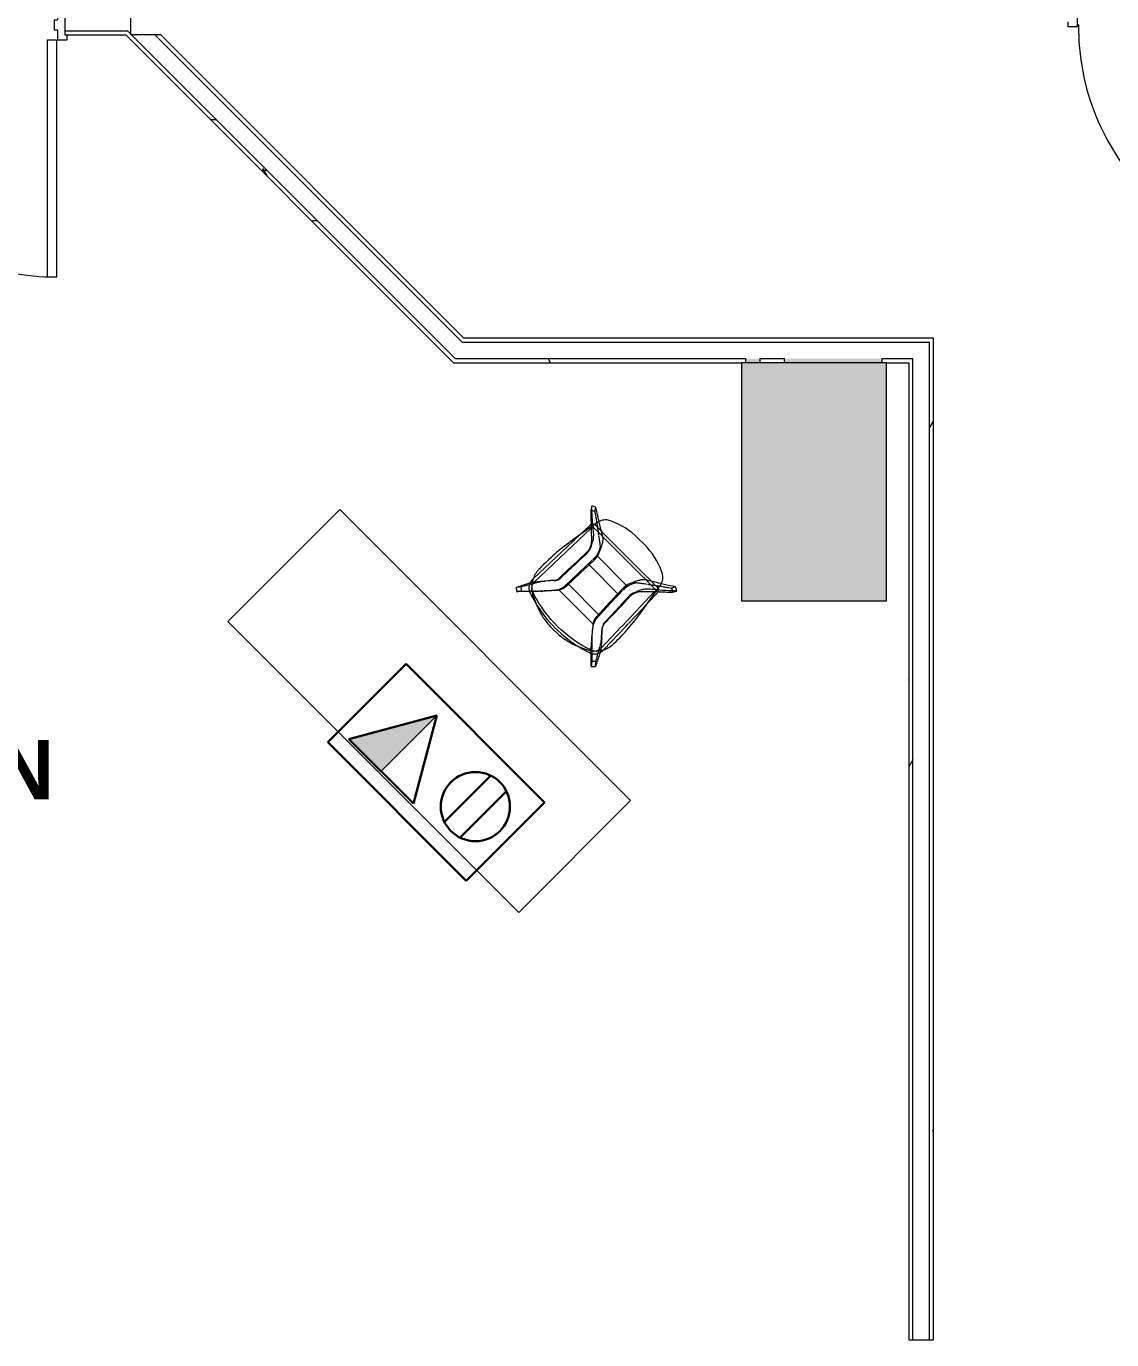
# Model space of a CAD drawing. Header units: inches. Extents: x 1076 to 2563, y 349 to 2134.
# Drawn here: x 1769.1 to 1933.8, y 1466 to 1665.4 of the extents above; entities that cross this region are included whole.
import ezdxf

# ---------------------------------------------------------------- set-up
doc = ezdxf.new("R2010")
doc.units = ezdxf.units.IN
doc.header["$MEASUREMENT"] = 0
for name, color, linetype, lineweight in [('A-ANNO-NOTE', 131, 'Continuous', 30), ('A-AREA-IDEN', 2, 'Continuous', 9), ('A-DETL-GENF', 92, 'Continuous', 9), ('A-DETL-THIN', 151, 'Continuous', 9), ('A-DOOR', 31, 'Continuous', 13), ('A-WALL', 113, 'Continuous', 13), ('A-WALL-PATT', 111, 'Continuous', 13), ('I-FURN', 30, 'Continuous', 9), ('I-WALL', 2, 'Continuous', 13), ('Q-CASE', 31, 'Continuous', 13)]:
    doc.layers.add(name, color=color, linetype=linetype, lineweight=lineweight)
doc.styles.add('Swis721 Lt BT_B', font='', dxfattribs={"height": 9})
doc.styles.get('Swis721 Lt BT_B').set_extended_font_data('Swis721 Lt BT', bold=True)
pattern_1 = [(0, (0, 0), (30.72, 7.68), [1.267, -21.773, 1.267, -21.773, -122.88]), (0, (0, 0), (30.72, 7.68), [-46.08, 1.267, -44.813, 1.267, -21.773, -53.76]), (0, (0, 0), (30.72, 7.68), [-115.2, 1.267, -14.093, 1.267, -37.133]), (120, (11.52, 3.84), (-22.011075, 22.7643), [1.267, -21.773, 1.267, -21.773, -122.88]), (120, (11.52, 3.84), (-22.011075, 22.7643), [-46.08, 1.267, -44.813, 1.267, -21.773, -53.76]), (120, (11.52, 3.84), (-22.011075, 22.7643), [-115.2, 1.267, -14.093, 1.267, -37.133]), (240, (15.36, 19.2), (-8.708925, -30.4443), [1.267, -21.773, 1.267, -21.773, -122.88]), (240, (15.36, 19.2), (-8.708925, -30.4443), [-46.08, 1.267, -44.813, 1.267, -21.773, -53.76]), (240, (15.36, 19.2), (-8.708925, -30.4443), [-115.2, 1.267, -14.093, 1.267, -37.133])]

# ---------------------------------------------------------------- blocks, each defined once
blk = doc.blocks.new('Door - Single - Solid Door-7669387-Level XX  POWER _ SIGNAL')
at = {"layer": 'A-DOOR'}
for p, q in [((-14.01, 38.71), (-12.63, 38.71)), ((-14.01, 2.71), (-14.01, 38.71)), ((-12.63, 38.71), (-12.63, 2.71)), ((-12.63, 2.71), (-14.01, 2.71))]:
    blk.add_line(p, q, dxfattribs=at)
at = {"layer": 'A-DOOR', "lineweight": 9}
for p, q in [((-15.63, 2.71), (-15.63, 1.96)), ((-14.13, 2.71), (-15.63, 2.71)), ((-14.13, 1.21), (-14.13, 2.71)), ((23.62, 2.71), (22.12, 2.71)), ((22.12, 2.71), (22.12, 1.21)), ((23.62, 1.96), (23.62, 2.71)), ((-13.63, 1.21), (-14.13, 1.21)), ((-13.63, -0.29), (-13.63, 1.21)), ((22.12, 1.21), (21.62, 1.21)), ((21.62, 1.21), (21.62, -0.29)), ((-15.63, -1.79), (-15.63, -2.54)), ((-14.13, -2.54), (-14.13, -0.29)), ((-14.13, -0.29), (-13.63, -0.29)), ((21.62, -0.29), (22.12, -0.29)), ((22.12, -0.29), (22.12, -2.54)), ((23.62, -2.54), (23.62, -1.79)), ((-15.63, -2.54), (-14.13, -2.54)), ((22.12, -2.54), (23.62, -2.54))]:
    blk.add_line(p, q, dxfattribs=at)
blk.add_arc((-14.01, 2.71), 36, 359.5, 90, dxfattribs=at)
blk = doc.blocks.new('C-Counter Top1 - ADJ HEIGHT 2-7446472-Level XX  POWER _ SIGNAL')
at = {"layer": 'Q-CASE', "lineweight": 9}
for p, q in [((15.18, 0), (-47.26, 0)), ((-47.26, 0), (-47.26, -24)), ((15.18, -24), (15.18, 0)), ((-47.26, -24), (15.18, -24))]:
    blk.add_line(p, q, dxfattribs=at)
blk = doc.blocks.new('HighTower_Nadia_Bob_BarStool - HighTower_Nadia_Bob_BarStool-7390095-Level XX  POWER _ SIGNAL')
at = {"layer": 'I-FURN'}
for p, q in [((-8.23, 7.44), (-8.55, 8.01)), ((-5.36, 8.17), (-5.61, 8.06)), ((0.72, 9.2), (-0.72, 9.2)), ((5.61, 8.06), (5.36, 8.17)), ((8.55, 8.01), (8.23, 7.44)), ((-9.12, 7.68), (-8.79, 7.12)), ((-6.73, 6.58), (-7.51, 2.03)), ((-6.09, 6.02), (-6.61, 6.02)), ((-5.47, 6.02), (-6.03, 6.02)), ((4.53, 6.02), (-5.34, 6.02)), ((5.34, 6.02), (4.56, 6.02)), ((6.61, 6.02), (5.47, 6.02)), ((7.51, 2.03), (6.73, 6.58)), ((6.84, 5.98), (6.82, 5.99)), ((8.79, 7.12), (9.12, 7.68)), ((-7.24, 5.42), (-7.3, 3.25)), ((-7.15, -6.58), (-6.8, 5.24)), ((-7.04, 5.85), (-7.06, 5.83)), ((-6.8, 5.27), (-6.8, 5.35)), ((-6.79, 5.45), (-6.79, 5.46)), ((-6.77, 5.49), (-6.77, 5.5)), ((-6.74, 5.54), (-6.73, 5.54)), ((-6.67, 5.57), (-6.67, 5.58)), ((-6.67, 5.58), (-6.66, 5.58)), ((-6.66, 5.58), (-6.65, 5.58)), ((-6.65, 5.58), (-6.64, 5.58)), ((-6.64, 5.58), (-6.64, 5.58)), ((-6.55, 5.58), (-6.48, 5.58)), ((-6.47, 5.58), (-4.89, 5.58)), ((-4.86, 5.58), (-4.79, 5.58)), ((-4.73, 5.58), (-4.64, 5.58)), ((-4.64, 5.58), (4.09, 5.58)), ((4.14, 5.58), (4.64, 5.58)), ((4.64, 5.58), (4.73, 5.58)), ((4.79, 5.58), (4.86, 5.58)), ((4.89, 5.58), (5.12, 5.58)), ((5.15, 5.58), (6.55, 5.58)), ((6.65, 5.58), (6.65, 5.58)), ((6.71, 5.56), (6.72, 5.55)), ((6.79, 5.47), (6.79, 5.46)), ((6.8, 5.43), (6.8, 5.42)), ((6.8, 5.42), (6.8, 5.41)), ((6.8, 5.41), (6.8, 5.41)), ((6.8, 5.41), (6.8, 5.4)), ((6.8, 5.35), (6.8, 5.27)), ((6.8, 5.24), (7.02, -2.04)), ((7.17, 5.68), (7.16, 5.7)), ((7.18, 5.66), (7.17, 5.68)), ((7.3, 3.25), (7.24, 5.42)), ((-7.33, 2.21), (-7.34, 2.03)), ((-7.3, 3.25), (-7.33, 2.27)), ((-4.94, 3.22), (-4.85, 3.02)), ((-4.88, 3.32), (-4.71, 2.91)), ((-3.63, 3.81), (-3.52, 3.59)), ((-3.33, 3.48), (-3.51, 3.92)), ((-3.3, 2.9), (-3.14, 2.9)), ((-3.25, 2.14), (-3.25, 2.04)), ((-3.24, 2.14), (-3.24, 2.04)), ((3.14, 2.9), (-3.14, 2.9)), ((-3.14, 2.9), (3.14, 2.9)), ((-3.09, 1.14), (-3.06, 2.01)), ((3.06, 2.01), (3.1, 1.08)), ((3.14, 2.9), (3.3, 2.9)), ((3.24, 2.04), (3.24, 2.14)), ((3.25, 2.04), (3.25, 2.14)), ((3.51, 3.92), (3.33, 3.48)), ((3.52, 3.59), (3.63, 3.81)), ((4.71, 2.91), (4.88, 3.32)), ((4.85, 3.02), (4.94, 3.22)), ((7.33, 2.27), (7.3, 3.25)), ((7.42, -0.99), (7.33, 2.18)), ((-7.34, 1.99), (-7.59, -6.42)), ((-3.25, 1.91), (-3.27, 1.08)), ((-3.27, 1.08), (-3.1, 1.08)), ((-3.09, 1.08), (3.09, 1.08)), ((-3.09, 1.08), (3.09, 1.08)), ((3.1, 1.08), (3.27, 1.08)), ((3.27, 1.08), (3.25, 1.91)), ((7.44, -1.58), (7.43, -1.02)), ((7.59, -6.42), (7.44, -1.66)), ((-3.41, -3.2), (-3.42, -3.73)), ((-3.41, -3.2), (-3.24, -3.2)), ((-3.26, -3.54), (-3.24, -3.2)), ((3.24, -3.2), (-3.24, -3.2)), ((-3.24, -3.2), (3.24, -3.2)), ((3.24, -3.2), (3.26, -3.54)), ((3.24, -3.2), (3.41, -3.2)), ((3.42, -3.73), (3.41, -3.2)), ((7.02, -2.05), (7.15, -6.58)), ((-8.02, -4.22), (-8.01, -4.65)), ((-5.54, -4.8), (-6.12, -5.47)), ((-5.12, -4.31), (-5.51, -4.77)), ((-4.41, -5.7), (-4.99, -6.37)), ((-4.05, -5.28), (-4.39, -5.68)), ((-3.74, -4.85), (-3.68, -4.85)), ((-3.68, -4.85), (3.68, -4.85)), ((-3.68, -4.85), (3.68, -4.85)), ((3.68, -4.85), (3.7, -4.85)), ((3.7, -4.85), (3.74, -4.85)), ((4.39, -5.68), (4.05, -5.28)), ((4.91, -6.28), (4.41, -5.7)), ((5.51, -4.77), (5.12, -4.31)), ((6.05, -5.39), (5.54, -4.8)), ((6.12, -5.47), (6.05, -5.39)), ((8.01, -4.65), (8.02, -4.22)), ((-7.59, -6.42), (-7.59, -6.56)), ((-7.15, -6.62), (-7.15, -6.58)), ((-7.15, -6.67), (-7.15, -6.62)), ((-6.79, -7.52), (-6.83, -7.48)), ((-5.9, -7.98), (-6.23, -7.87)), ((4.99, -6.37), (4.91, -6.28)), ((6.23, -7.87), (5.9, -7.97)), ((6.3, -7.84), (6.27, -7.86)), ((7.15, -6.58), (7.15, -6.63)), ((7.59, -6.56), (7.59, -6.42)), ((-8.37, -9), (-8.49, -9.15)), ((-8.01, -8.55), (-8.19, -8.78)), ((-8.03, -9.57), (-7.89, -9.4)), ((-7.71, -9.19), (-7.57, -9.01)), ((-5.13, -8.21), (-5.87, -7.99)), ((-5.71, -8.28), (-4.74, -8.72)), ((4.74, -8.72), (5.71, -8.28)), ((6.67, -8.16), (6.73, -8.12)), ((7.57, -9.01), (7.71, -9.19)), ((7.89, -9.4), (8.03, -9.57)), ((8.19, -8.78), (8.01, -8.55)), ((8.49, -9.15), (8.37, -9))]:
    blk.add_line(p, q, dxfattribs=at)
at = {"layer": 'I-FURN', "flags": 128}
for points in [[(-6.83, 5.98), (-6.85, 5.97), (-6.88, 5.96), (-6.9, 5.95), (-6.92, 5.94), (-6.94, 5.93), (-6.96, 5.91), (-6.98, 5.9), (-7, 5.88), (-7.02, 5.87), (-7.04, 5.85)], [(-6.61, 6.02), (-6.64, 6.02), (-6.66, 6.02), (-6.69, 6.02), (-6.71, 6.01), (-6.73, 6.01), (-6.76, 6), (-6.78, 6), (-6.81, 5.99), (-6.83, 5.98)], [(6.65, 6.02), (6.62, 6.02), (6.61, 6.02)], [(6.7, 6.02), (6.67, 6.02), (6.65, 6.02)], [(6.77, 6), (6.75, 6.01), (6.72, 6.01), (6.7, 6.02)], [(6.82, 5.99), (6.8, 5.99), (6.77, 6)], [(-7.2, 5.6), (-7.21, 5.58), (-7.22, 5.55), (-7.22, 5.53), (-7.23, 5.5), (-7.23, 5.48), (-7.23, 5.45), (-7.23, 5.43), (-7.24, 5.42)], [(-7.18, 5.65), (-7.19, 5.62), (-7.2, 5.6)], [(-7.16, 5.69), (-7.17, 5.67), (-7.18, 5.65)], [(-7.06, 5.83), (-7.08, 5.81), (-7.09, 5.8), (-7.11, 5.78), (-7.12, 5.76), (-7.14, 5.74), (-7.15, 5.71), (-7.16, 5.69)], [(-6.8, 5.43), (-6.79, 5.43), (-6.79, 5.44), (-6.79, 5.45), (-6.79, 5.45)], [(-6.8, 5.4), (-6.8, 5.41), (-6.8, 5.42), (-6.8, 5.43)], [(-6.79, 5.46), (-6.78, 5.47), (-6.78, 5.48), (-6.78, 5.48), (-6.77, 5.49)], [(-6.77, 5.5), (-6.77, 5.5), (-6.76, 5.51), (-6.76, 5.51), (-6.75, 5.52)], [(-6.75, 5.52), (-6.75, 5.53), (-6.74, 5.53), (-6.74, 5.54)], [(-6.73, 5.54), (-6.73, 5.55), (-6.72, 5.55)], [(-6.72, 5.55), (-6.71, 5.55), (-6.71, 5.56)], [(-6.71, 5.56), (-6.7, 5.56), (-6.69, 5.57)], [(-6.69, 5.57), (-6.69, 5.57), (-6.68, 5.57), (-6.67, 5.57)], [(-6.64, 5.58), (-6.63, 5.58), (-6.62, 5.58), (-6.61, 5.58), (-6.61, 5.58)], [(-4.58, 5.55), (-4.59, 5.55), (-4.61, 5.56)], [(4.61, 5.56), (4.59, 5.55), (4.58, 5.55)], [(6.61, 5.58), (6.62, 5.58), (6.63, 5.58), (6.63, 5.58), (6.64, 5.58), (6.65, 5.58)], [(6.65, 5.58), (6.66, 5.58), (6.67, 5.58), (6.68, 5.57), (6.68, 5.57), (6.69, 5.57), (6.7, 5.56), (6.7, 5.56), (6.71, 5.56)], [(6.72, 5.55), (6.72, 5.55), (6.73, 5.54)], [(6.73, 5.54), (6.73, 5.54), (6.74, 5.53), (6.74, 5.53), (6.75, 5.52), (6.75, 5.52), (6.76, 5.51), (6.76, 5.51), (6.77, 5.5), (6.77, 5.49), (6.78, 5.49), (6.78, 5.48), (6.78, 5.47), (6.79, 5.47)], [(6.79, 5.46), (6.79, 5.45), (6.79, 5.44), (6.79, 5.44), (6.8, 5.43)], [(7.13, 5.75), (7.12, 5.77), (7.1, 5.79), (7.08, 5.8), (7.07, 5.82), (7.05, 5.84), (7.03, 5.86), (7.01, 5.88), (6.99, 5.89), (6.97, 5.91), (6.95, 5.92), (6.93, 5.93), (6.91, 5.95), (6.89, 5.96), (6.87, 5.97), (6.84, 5.98)], [(7.16, 5.7), (7.14, 5.72), (7.13, 5.75)], [(7.2, 5.61), (7.19, 5.63), (7.18, 5.66)], [(7.24, 5.42), (7.23, 5.44), (7.23, 5.47), (7.23, 5.49), (7.22, 5.52), (7.22, 5.54), (7.21, 5.56), (7.21, 5.59), (7.2, 5.61)], [(-4.69, 2.19), (-4.75, 0.23), (-4.81, -1.73), (-4.87, -3.69)], [(-4.56, 2.03), (-4.57, 1.62), (-4.59, 1.17)], [(-3.14, 2.9), (-3.22, 2.9), (-3.3, 2.9)], [(-3.25, -3.55), (-3.15, -0.77), (-3.06, 2.01)], [(3.06, 2.01), (3.15, -0.77), (3.25, -3.55)], [(3.3, 2.9), (3.22, 2.9), (3.14, 2.9)], [(4.59, 1.17), (4.57, 1.62), (4.56, 2.03)], [(4.87, -3.69), (4.81, -1.73), (4.75, 0.23), (4.69, 2.19)], [(-4.59, 1.17), (-4.61, 0.49), (-4.63, -0.2)], [(-3.25, 1.91), (-3.34, -0.8), (-3.43, -3.74)], [(-3.27, 1.08), (-3.18, 1.08), (-3.1, 1.08)], [(3.1, 1.08), (3.18, 1.08), (3.27, 1.08)], [(3.43, -3.74), (3.34, -0.8), (3.25, 1.91)], [(4.63, -0.2), (4.61, 0.49), (4.59, 1.17)], [(-4.63, -0.2), (-4.69, -1.85), (-4.75, -3.5)], [(4.75, -3.5), (4.69, -1.85), (4.63, -0.2)], [(-3.24, -3.2), (-3.33, -3.2), (-3.41, -3.2)], [(3.41, -3.2), (3.33, -3.2), (3.24, -3.2)], [(-4.99, -4.12), (-5.54, -4.74), (-6.08, -5.37)], [(-4.9, -6.29), (-4.38, -5.7), (-3.86, -5.1)], [(3.86, -5.1), (4.38, -5.7), (4.9, -6.29)], [(6.08, -5.37), (5.54, -4.74), (4.99, -4.12)], [(-7.59, -6.56), (-7.59, -6.63), (-7.59, -6.7), (-7.58, -6.77), (-7.58, -6.84), (-7.57, -6.91), (-7.55, -6.98), (-7.54, -7.05), (-7.52, -7.12)], [(-7.5, -7.18), (-7.47, -7.25), (-7.45, -7.31), (-7.42, -7.38)], [(-7.38, -7.44), (-7.35, -7.5), (-7.31, -7.56), (-7.27, -7.62), (-7.23, -7.67), (-7.19, -7.73), (-7.14, -7.78)], [(-7.13, -6.88), (-7.14, -6.82), (-7.14, -6.77), (-7.15, -6.72), (-7.15, -6.67)], [(-7.14, -7.79), (-7.1, -7.83), (-7.05, -7.88), (-7, -7.93), (-6.94, -7.98), (-6.89, -8.02), (-6.83, -8.06), (-6.77, -8.1)], [(-7.05, -7.13), (-7.07, -7.08), (-7.09, -7.03), (-7.1, -6.98), (-7.12, -6.93)], [(-6.98, -7.27), (-7.01, -7.22), (-7.03, -7.17), (-7.05, -7.13)], [(-6.59, -7.69), (-6.64, -7.66), (-6.68, -7.63), (-6.72, -7.59), (-6.76, -7.56), (-6.79, -7.52)], [(-6.32, -7.84), (-6.36, -7.82), (-6.41, -7.8), (-6.46, -7.77), (-6.51, -7.75), (-6.55, -7.72)], [(6.58, -7.7), (6.54, -7.73), (6.49, -7.75), (6.45, -7.78), (6.4, -7.8), (6.35, -7.82), (6.3, -7.84)], [(6.78, -7.53), (6.75, -7.57), (6.71, -7.6), (6.67, -7.64), (6.63, -7.67), (6.59, -7.7)], [(6.79, -8.09), (6.84, -8.05), (6.9, -8.01), (6.96, -7.96), (7.01, -7.92), (7.06, -7.87), (7.11, -7.82)], [(7.04, -7.14), (7.02, -7.19), (7, -7.23), (6.97, -7.28)], [(7.11, -6.94), (7.1, -6.99), (7.08, -7.04), (7.06, -7.09)], [(7.15, -6.63), (7.15, -6.68), (7.15, -6.73), (7.14, -6.79), (7.13, -6.84), (7.12, -6.89), (7.11, -6.94)], [(7.16, -7.77), (7.2, -7.72), (7.24, -7.66), (7.29, -7.6), (7.32, -7.54), (7.36, -7.48), (7.39, -7.42)], [(7.42, -7.36), (7.45, -7.3), (7.48, -7.23), (7.5, -7.18)], [(7.51, -7.16), (7.52, -7.1), (7.54, -7.03), (7.56, -6.96), (7.57, -6.89), (7.58, -6.82), (7.59, -6.76), (7.59, -6.69), (7.59, -6.62), (7.59, -6.56)], [(-8.22, -8.81), (-8.25, -8.85), (-8.34, -8.97)], [(-7.87, -9.38), (-7.79, -9.27), (-7.72, -9.2)], [(-6.75, -8.11), (-6.71, -8.13), (-6.65, -8.17)], [(-6.59, -8.2), (-6.52, -8.23), (-6.46, -8.25), (-6.41, -8.27)], [(-6.41, -8.27), (-5.66, -8.51), (-4.9, -8.72), (-4.44, -8.83)], [(5.87, -7.98), (5.53, -8.09), (4.79, -8.3), (4.04, -8.48), (3.28, -8.62), (2.52, -8.74), (1.75, -8.82), (0.98, -8.88), (0.21, -8.9), (-0.56, -8.89), (-1.33, -8.86), (-2.1, -8.79), (-2.87, -8.69), (-3.63, -8.56), (-4.38, -8.4), (-5.11, -8.21)], [(-4.44, -8.83), (-4.13, -8.9), (-3.35, -9.05), (-2.57, -9.17), (-1.79, -9.26), (-1, -9.31), (-0.33, -9.34)], [(-0.27, -9.34), (-0.21, -9.34), (0.58, -9.33), (1.36, -9.29), (2.15, -9.22), (2.93, -9.12), (3.71, -8.99), (4.42, -8.84)], [(4.42, -8.84), (4.48, -8.82), (5.25, -8.63), (6.01, -8.4), (6.41, -8.27)], [(6.41, -8.27), (6.47, -8.25), (6.54, -8.22), (6.6, -8.19)], [(7.72, -9.2), (7.79, -9.27), (7.87, -9.38)], [(8.34, -8.97), (8.25, -8.85), (8.22, -8.81)]]:
    blk.add_lwpolyline(points, dxfattribs=at)
at = {"layer": 'I-FURN'}
for centre, radius, start, end in [((-4.76, 6.24), 2, 115, 170.3494), ((-0.72, -1.8), 11, 90, 115), ((0.72, -1.8), 11, 65, 90), ((4.76, 6.24), 2, 9.6506, 65), ((0, 10.15), 19.84, 266.5863, 273.4131)]:
    blk.add_arc(centre, radius, start, end, dxfattribs=at)
for centre, major_axis, start_param, end_param in [((-6.55, 2.14), (2, 0), 0.122402, 0.395848), ((-6.55, 2.14), (2, 0), 6.248279, 6.405587), ((-6.55, 2.14), (3.5, 0), 6.252022, 6.679033), ((6.55, 2.14), (3.5, 0), 2.745745, 3.172756), ((6.55, 2.14), (2, 0), 3.019191, 3.176499), ((6.55, 2.14), (2, 0), 2.745745, 3.019191), ((-5.75, -3.46), (1, 0), 5.5676, 6.248279), ((-5.87, -3.66), (1, 0), 5.842996, 6.25051), ((-5.75, -3.46), (2.5, 0), 5.773681, 6.248279), ((-5.87, -3.66), (2.44, 0), 6.027894, 6.17606), ((-5.87, -3.65), (2.45, 0), 6.024985, 6.173155), ((-5.87, -3.66), (2.44, 0), 6.185447, 6.249762), ((-5.87, -3.65), (2.45, 0), 6.182438, 6.249712), ((-5.75, -3.47), (2.5, 0), 6.064618, 6.092716), ((-5.75, -3.47), (2.5, 0), 6.093334, 6.248327), ((5.75, -3.46), (2.5, 0), 3.176499, 3.651097), ((5.75, -3.47), (2.5, 0), 3.176451, 3.331444), ((5.75, -3.47), (2.5, 0), 3.332062, 3.36016), ((5.87, -3.65), (2.45, 0), 3.175066, 3.24234), ((5.87, -3.66), (2.44, 0), 3.175016, 3.239331), ((5.87, -3.65), (2.45, 0), 3.251623, 3.399793), ((5.87, -3.66), (2.44, 0), 3.248718, 3.396883), ((5.75, -3.46), (1, 0), 3.176499, 3.857178), ((5.87, -3.66), (1, 0), 3.174268, 3.563935), ((-5.87, -3.66), (1, 0), 5.569832, 5.705926), ((-5.87, -3.66), (1, 0), 5.727388, 5.79228), ((-5.87, -3.66), (2.44, 0), 5.569084, 5.68253), ((-5.75, -3.46), (2.5, 0), 5.5676, 5.773681), ((-5.87, -3.66), (2.44, 0), 5.68253, 5.764558), ((-5.87, -3.66), (2.44, 0), 5.768076, 6.020844), ((-5.87, -3.65), (2.45, 0), 5.769384, 5.929493), ((-5.75, -3.47), (2.5, 0), 5.698333, 5.854315), ((-5.87, -3.65), (2.45, 0), 5.929493, 6.017772), ((-5.75, -3.47), (2.5, 0), 5.854315, 5.879446), ((-5.75, -3.47), (2.5, 0), 5.893348, 5.934728), ((-5.75, -3.47), (2.5, 0), 5.935474, 6.061195), ((5.75, -3.47), (2.5, 0), 3.363583, 3.489304), ((5.75, -3.47), (2.5, 0), 3.49005, 3.53143), ((5.75, -3.47), (2.5, 0), 3.545332, 3.570463), ((5.75, -3.47), (2.5, 0), 3.570463, 3.726444), ((5.87, -3.65), (2.45, 0), 3.407006, 3.655394), ((5.87, -3.66), (2.44, 0), 3.403934, 3.628801), ((5.75, -3.46), (2.5, 0), 3.651097, 3.857178), ((5.87, -3.66), (2.44, 0), 3.628801, 3.656702), ((5.87, -3.66), (2.44, 0), 3.66022, 3.855694), ((5.87, -3.66), (1, 0), 3.582675, 3.590873), ((5.87, -3.66), (1, 0), 3.631162, 3.718811), ((5.87, -3.66), (1, 0), 3.719144, 3.854946)]:
    blk.add_ellipse(centre, major_axis=major_axis, ratio=0.998955, start_param=start_param, end_param=end_param, dxfattribs=at)
for points in [[(-8.55, 8.01), (-8.65, 7.96), (-8.84, 7.85), (-9.02, 7.74), (-9.12, 7.68)], [(9.12, 7.68), (9.02, 7.74), (8.84, 7.85), (8.65, 7.96), (8.55, 8.01)], [(-8.79, 7.12), (-8.75, 7.15), (-8.7, 7.17), (-8.65, 7.2)], [(-8.79, 7.12), (-8.69, 7.02), (-8.49, 6.81), (-8.27, 6.62), (-8.17, 6.52)], [(-6.76, 6.4), (-6.73, 6.37), (-6.7, 6.35), (-6.66, 6.33)], [(-6.66, 6.32), (-6.57, 6.26), (-6.48, 6.2), (-6.39, 6.13)], [(-6.6, 6.76), (-6.61, 6.77), (-6.63, 6.78), (-6.64, 6.79)], [(-6.35, 6.11), (-6.3, 6.07), (-6.25, 6.03), (-6.2, 5.99)], [(-6.2, 5.99), (-6.18, 5.98), (-6.17, 5.97), (-6.15, 5.96)], [(6.39, 6.14), (6.48, 6.2), (6.57, 6.26), (6.66, 6.32)], [(6.66, 6.33), (6.7, 6.35), (6.73, 6.37), (6.76, 6.4)], [(8.17, 6.52), (8.27, 6.62), (8.49, 6.81), (8.69, 7.02), (8.79, 7.12)], [(8.65, 7.2), (8.7, 7.17), (8.75, 7.15), (8.79, 7.12)], [(-6.94, 5.37), (-6.75, 5.2), (-6.57, 5.02), (-6.39, 4.84)], [(-5.58, 4.54), (-5.64, 4.61), (-5.75, 4.72), (-5.87, 4.85), (-5.92, 4.9), (-5.94, 4.91)], [(-5.56, 4.04), (-5.43, 3.91), (-5.3, 3.77), (-5.17, 3.63)], [(-5.22, 5.26), (-5.09, 5.17), (-4.96, 5.07), (-4.83, 4.98)], [(-4.81, 4.96), (-4.65, 4.84), (-4.49, 4.72), (-4.33, 4.6)], [(-4.32, 4.59), (-4.16, 4.47), (-4.01, 4.35), (-3.86, 4.22)], [(-3.86, 4.22), (-3.86, 4.22), (-3.85, 4.21), (-3.84, 4.2)], [(-3.84, 4.2), (-3.83, 4.18), (-3.82, 4.17), (-3.81, 4.15)], [(-3.73, 4), (-3.71, 3.97), (-3.68, 3.91), (-3.65, 3.84), (-3.63, 3.81)], [(-3.51, 3.92), (-3.54, 3.99), (-3.59, 4.11), (-3.64, 4.24), (-3.67, 4.3)], [(3.67, 4.3), (3.64, 4.24), (3.59, 4.11), (3.54, 3.99), (3.51, 3.92)], [(3.63, 3.81), (3.66, 3.88), (3.69, 3.94), (3.73, 4)], [(3.81, 4.15), (3.82, 4.17), (3.83, 4.19), (3.84, 4.2)], [(3.84, 4.2), (3.85, 4.21), (3.86, 4.22), (3.86, 4.22)], [(3.86, 4.22), (4.01, 4.35), (4.16, 4.47), (4.32, 4.59)], [(4.33, 4.6), (4.49, 4.72), (4.65, 4.84), (4.81, 4.96)], [(4.83, 4.98), (4.96, 5.07), (5.09, 5.17), (5.22, 5.26)], [(5.21, 4.03), (5.16, 3.93), (5.1, 3.83), (5.05, 3.72)], [(5.17, 3.63), (5.3, 3.77), (5.43, 3.91), (5.56, 4.04)], [(5.94, 4.91), (5.92, 4.9), (5.87, 4.85), (5.75, 4.72), (5.64, 4.61), (5.58, 4.54)], [(6.13, 4.6), (6.22, 4.68), (6.3, 4.76), (6.39, 4.84)], [(6.39, 4.84), (6.57, 5.02), (6.75, 5.2), (6.94, 5.37)], [(-7.51, 2.03), (-7.68, 0.99), (-7.94, -1.08), (-8.02, -3.17), (-8.02, -4.22)], [(-4.88, 3.32), (-4.91, 3.39), (-4.97, 3.52), (-5.03, 3.66), (-5.05, 3.72)], [(-4.85, 3.02), (-4.79, 2.89), (-4.71, 2.62), (-4.69, 2.34), (-4.69, 2.19)], [(-3.52, 3.59), (-3.46, 3.44), (-3.4, 3.29), (-3.36, 3.13)], [(-3.36, 3.12), (-3.35, 3.07), (-3.33, 3.02), (-3.32, 2.97)], [(-3.3, 2.9), (-3.28, 2.77), (-3.26, 2.65), (-3.25, 2.52)], [(-3.25, 2.48), (-3.25, 2.37), (-3.24, 2.26), (-3.25, 2.14)], [(-3.25, 2.48), (-3.24, 2.37), (-3.24, 2.25), (-3.24, 2.14)], [(-3.08, 2.51), (-3.09, 2.63), (-3.11, 2.75), (-3.14, 2.87)], [(-3.06, 2.03), (-3.06, 2.17), (-3.06, 2.32), (-3.08, 2.46)], [(3.08, 2.46), (3.06, 2.32), (3.06, 2.17), (3.06, 2.03)], [(3.14, 2.87), (3.11, 2.75), (3.09, 2.63), (3.08, 2.51)], [(3.25, 2.14), (3.24, 2.26), (3.25, 2.37), (3.25, 2.48)], [(3.24, 2.14), (3.24, 2.25), (3.24, 2.37), (3.25, 2.48)], [(3.25, 2.52), (3.26, 2.65), (3.28, 2.77), (3.3, 2.9)], [(3.25, 2.5), (3.26, 2.55), (3.26, 2.59), (3.27, 2.64)], [(3.27, 2.64), (3.28, 2.74), (3.29, 2.84), (3.31, 2.94)], [(3.32, 2.97), (3.33, 3.02), (3.35, 3.07), (3.36, 3.12)], [(3.36, 3.13), (3.4, 3.29), (3.46, 3.44), (3.52, 3.59)], [(4.69, 2.19), (4.69, 2.34), (4.71, 2.62), (4.79, 2.89), (4.85, 3.02)], [(4.94, 3.22), (4.98, 3.29), (5.04, 3.42), (5.12, 3.57), (5.16, 3.62), (5.17, 3.63)], [(8.02, -4.22), (8.02, -3.17), (7.94, -1.08), (7.68, 0.99), (7.51, 2.03)], [(-6.45, -5.86), (-6.49, -5.93), (-6.53, -6), (-6.57, -6.06)], [(6.28, -5.65), (6.25, -5.62), (6.2, -5.56), (6.15, -5.5), (6.12, -5.47)], [(6.32, -5.7), (6.31, -5.69), (6.29, -5.67), (6.28, -5.65)], [(6.4, -5.8), (6.38, -5.78), (6.36, -5.75), (6.34, -5.73)], [(6.45, -5.86), (6.44, -5.86), (6.43, -5.83), (6.4, -5.8)], [(6.57, -6.06), (6.53, -6), (6.49, -5.93), (6.45, -5.86)], [(-7.67, -7.97), (-7.72, -8.06), (-7.77, -8.14), (-7.82, -8.23)], [(-7.4, -6.95), (-7.4, -6.94), (-7.37, -6.9), (-7.33, -6.85)], [(-7.25, -6.74), (-7.2, -6.69), (-7.1, -6.56), (-6.95, -6.39), (-6.88, -6.3)], [(-7.07, -6.93), (-7.1, -6.97), (-7.12, -7.01), (-7.14, -7.05)], [(-6.94, -6.71), (-6.98, -6.77), (-7.02, -6.84), (-7.05, -6.9)], [(-6.8, -6.46), (-6.84, -6.53), (-6.88, -6.6), (-6.92, -6.68)], [(-6.62, -6.16), (-6.67, -6.24), (-6.71, -6.32), (-6.76, -6.39)], [(-6.63, -8.05), (-6.56, -7.98), (-6.49, -7.91), (-6.42, -7.84)], [(-6.58, -6.08), (-6.59, -6.1), (-6.6, -6.13), (-6.61, -6.15)], [(-6.41, -7.84), (-6.4, -7.83), (-6.38, -7.81), (-6.36, -7.79)], [(-6.28, -7.86), (-6.29, -7.87), (-6.31, -7.89), (-6.32, -7.9)], [(-6.28, -7.71), (-6.25, -7.67), (-6.21, -7.64), (-6.18, -7.6)], [(-6.22, -7.79), (-6.24, -7.82), (-6.26, -7.83), (-6.27, -7.85)], [(-6.1, -7.66), (-6.15, -7.71), (-6.17, -7.74), (-6.2, -7.77)], [(-6.12, -7.55), (-6.08, -7.51), (-6.04, -7.46), (-5.99, -7.42)], [(-5.98, -7.41), (-5.93, -7.36), (-5.88, -7.31), (-5.83, -7.26)], [(-5.81, -7.24), (-5.8, -7.22), (-5.78, -7.21), (-5.76, -7.19)], [(-5.75, -7.18), (-5.66, -7.09), (-5.58, -7), (-5.49, -6.92)], [(-5.48, -6.91), (-5.43, -6.86), (-5.38, -6.81), (-5.33, -6.76)], [(5.33, -6.76), (5.38, -6.81), (5.43, -6.86), (5.48, -6.91)], [(5.49, -6.92), (5.58, -7), (5.66, -7.09), (5.75, -7.18)], [(5.76, -7.19), (5.78, -7.21), (5.8, -7.22), (5.81, -7.24)], [(5.83, -7.26), (5.88, -7.31), (5.93, -7.36), (5.98, -7.41)], [(5.99, -7.42), (6.04, -7.46), (6.08, -7.51), (6.12, -7.55)], [(6.21, -7.79), (6.18, -7.75), (6.15, -7.71), (6.1, -7.66)], [(6.18, -7.6), (6.21, -7.64), (6.25, -7.67), (6.28, -7.71)], [(6.27, -7.85), (6.26, -7.84), (6.24, -7.82), (6.22, -7.79)], [(6.32, -7.9), (6.31, -7.89), (6.29, -7.87), (6.28, -7.86)], [(6.36, -7.79), (6.38, -7.81), (6.4, -7.83), (6.41, -7.84)], [(6.61, -6.15), (6.6, -6.13), (6.59, -6.1), (6.58, -6.08)], [(6.76, -6.39), (6.71, -6.32), (6.67, -6.24), (6.62, -6.16)], [(6.92, -6.68), (6.88, -6.6), (6.84, -6.53), (6.8, -6.46)], [(6.88, -6.3), (7.03, -6.48), (7.18, -6.65), (7.25, -6.74)], [(7.05, -6.9), (7.02, -6.84), (6.98, -6.77), (6.94, -6.71)], [(7.14, -7.05), (7.12, -7.01), (7.1, -6.97), (7.07, -6.93)], [(7.66, -7.95), (7.5, -7.67), (7.33, -7.38), (7.17, -7.09)], [(7.26, -6.75), (7.29, -6.79), (7.3, -6.82), (7.32, -6.84)], [(7.33, -6.85), (7.37, -6.9), (7.4, -6.94), (7.4, -6.95)], [(7.82, -8.23), (7.77, -8.14), (7.72, -8.06), (7.67, -7.97)], [(-8.49, -9.15), (-8.42, -9.22), (-8.26, -9.37), (-8.11, -9.5), (-8.03, -9.57)], [(-7.84, -8.25), (-7.89, -8.35), (-7.95, -8.45), (-8.01, -8.55)], [(-7.54, -8.98), (-7.62, -8.91), (-7.78, -8.77), (-7.93, -8.63), (-8.01, -8.55)], [(-7.54, -8.98), (-7.5, -8.93), (-7.45, -8.88), (-7.41, -8.84)], [(-7.39, -8.82), (-7.34, -8.77), (-7.29, -8.72), (-7.23, -8.66)], [(-7.22, -8.65), (-7.17, -8.6), (-7.11, -8.54), (-7.06, -8.49)], [(-7.05, -8.48), (-6.99, -8.42), (-6.94, -8.37), (-6.89, -8.32)], [(-6.87, -8.3), (-6.81, -8.24), (-6.74, -8.17), (-6.68, -8.11)], [(-6.67, -8.09), (-6.65, -8.08), (-6.64, -8.07), (-6.63, -8.06)], [(-4.74, -8.72), (-4.18, -8.98), (-3.02, -9.4), (-1.81, -9.61), (-1.18, -9.66)], [(1.18, -9.66), (1.81, -9.61), (3.02, -9.4), (4.18, -8.98), (4.74, -8.72)], [(6.68, -8.11), (6.74, -8.17), (6.81, -8.24), (6.87, -8.3)], [(6.89, -8.32), (6.94, -8.37), (6.99, -8.42), (7.05, -8.48)], [(7.06, -8.49), (7.11, -8.54), (7.17, -8.6), (7.22, -8.65)], [(7.23, -8.66), (7.29, -8.72), (7.34, -8.77), (7.39, -8.82)], [(7.41, -8.84), (7.45, -8.88), (7.5, -8.93), (7.54, -8.98)], [(8.01, -8.55), (7.93, -8.63), (7.78, -8.77), (7.62, -8.91), (7.54, -8.98)], [(8.01, -8.55), (7.95, -8.45), (7.89, -8.35), (7.84, -8.25)], [(8.03, -9.57), (8.11, -9.5), (8.26, -9.37), (8.42, -9.22), (8.49, -9.15)]]:
    blk.add_open_spline(points, degree=3, dxfattribs=at)
for points, knots in [([(-6.67, 6.8), (-7.05, 7.04), (-7.69, 7.44), (-8.31, 7.84), (-8.55, 8.01)], [0.5055498, 0.5055498, 0.5055498, 0.5055498, 0.8, 1, 1, 1, 1]), ([(8.55, 8.01), (8.07, 7.68), (7.44, 7.28), (6.79, 6.88), (6.67, 6.8)], [0, 0, 0, 0, 0.4, 0.4944502, 0.4944502, 0.4944502, 0.4944502]), ([(-6.88, 5.7), (-7.22, 5.98), (-7.99, 6.63), (-8.73, 7.3), (-9.12, 7.68)], [-0.7115861, -0.7115861, -0.7115861, -0.7115861, -0.4, 0, 0, 0, 0]), ([(-8.63, 7.22), (-8.59, 7.24), (-8.46, 7.32), (-8.33, 7.39), (-8.23, 7.44)], [-0.7003192, -0.7003192, -0.7003192, -0.7003192, -0.5, 0, 0, 0, 0]), ([(-8.23, 7.44), (-8.13, 7.36), (-7.92, 7.21), (-7.71, 7.06), (-7.61, 6.99)], [0, 0, 0, 0, 0.5, 0.9801934, 0.9801934, 0.9801934, 0.9801934]), ([(-8.17, 6.52), (-8.05, 6.41), (-7.81, 6.18), (-7.45, 5.85), (-7.16, 5.58), (-6.99, 5.42), (-6.94, 5.37)], [-1, -1, -1, -1, -0.8, -0.6, -0.4, -0.3129894, -0.3129894, -0.3129894, -0.3129894]), ([(-7.6, 6.98), (-7.44, 6.87), (-7.16, 6.68), (-6.88, 6.48), (-6.76, 6.4)], [0, 0, 0, 0, 0.2, 0.3565662, 0.3565662, 0.3565662, 0.3565662]), ([(-4.61, 5.56), (-4.75, 5.65), (-5.03, 5.81), (-5.57, 6.14), (-6.09, 6.45), (-6.47, 6.68), (-6.58, 6.75)], [0, 0, 0, 0, 0.1, 0.2, 0.4, 0.4847946, 0.4847946, 0.4847946, 0.4847946]), ([(6.58, 6.75), (6.21, 6.52), (5.56, 6.13), (4.89, 5.73), (4.61, 5.56)], [0.5152054, 0.5152054, 0.5152054, 0.5152054, 0.8, 1, 1, 1, 1]), ([(5.29, 5.31), (5.44, 5.43), (5.74, 5.66), (6.1, 5.92), (6.3, 6.07), (6.35, 6.11)], [0, 0, 0, 0, 0.2, 0.4, 0.4670408, 0.4670408, 0.4670408, 0.4670408]), ([(6.76, 6.4), (6.88, 6.48), (7.16, 6.68), (7.44, 6.87), (7.6, 6.98)], [0.6434289, 0.6434289, 0.6434289, 0.6434289, 0.8, 1, 1, 1, 1]), ([(9.12, 7.68), (8.92, 7.49), (8.32, 6.92), (7.56, 6.27), (7, 5.8), (6.88, 5.7)], [-1, -1, -1, -1, -0.8, -0.4, -0.2884139, -0.2884139, -0.2884139, -0.2884139]), ([(6.94, 5.37), (6.99, 5.42), (7.16, 5.58), (7.45, 5.85), (7.81, 6.18), (8.05, 6.41), (8.17, 6.52)], [-0.6870106, -0.6870106, -0.6870106, -0.6870106, -0.6, -0.4, -0.2, 0, 0, 0, 0]), ([(7.61, 6.99), (7.71, 7.06), (7.92, 7.21), (8.13, 7.36), (8.23, 7.44)], [0.0198066, 0.0198066, 0.0198066, 0.0198066, 0.5, 1, 1, 1, 1]), ([(8.23, 7.44), (8.33, 7.39), (8.46, 7.32), (8.59, 7.24), (8.63, 7.22)], [-1, -1, -1, -1, -0.5, -0.2996808, -0.2996808, -0.2996808, -0.2996808]), ([(-5.94, 4.92), (-6.16, 5.1), (-6.47, 5.36), (-6.79, 5.62), (-6.89, 5.7)], [-0.9980313, -0.9980313, -0.9980313, -0.9980313, -0.8, -0.7115861, -0.7115861, -0.7115861, -0.7115861]), ([(-6.39, 4.84), (-6.25, 4.71), (-5.98, 4.45), (-5.71, 4.19), (-5.58, 4.06)], [-1, -1, -1, -1, -0.6666667, -0.3478367, -0.3478367, -0.3478367, -0.3478367]), ([(-6.12, 5.94), (-5.99, 5.84), (-5.72, 5.64), (-5.44, 5.43), (-5.29, 5.31)], [0.6347901, 0.6347901, 0.6347901, 0.6347901, 0.8, 1, 1, 1, 1]), ([(-5.05, 3.72), (-5.11, 3.84), (-5.19, 4), (-5.31, 4.19), (-5.43, 4.36), (-5.52, 4.47), (-5.58, 4.54)], [-1, -1, -1, -1, -0.666667, -0.5, -0.333333, 0, 0, 0, 0]), ([(-3.67, 4.3), (-3.74, 4.44), (-3.84, 4.64), (-3.97, 4.84), (-4.04, 4.95), (-4.09, 5.03), (-4.15, 5.1), (-4.2, 5.16), (-4.25, 5.23), (-4.3, 5.28), (-4.35, 5.33), (-4.41, 5.4), (-4.5, 5.49), (-4.55, 5.53), (-4.58, 5.55)], [0, 0, 0, 0, 0.2, 0.3, 0.35, 0.4, 0.45, 0.5, 0.55, 0.6, 0.65, 0.7, 0.8, 1, 1, 1, 1]), ([(-3.8, 4.14), (-3.79, 4.12), (-3.77, 4.08), (-3.74, 4.04), (-3.73, 4.01)], [0.3667199, 0.3667199, 0.3667199, 0.3667199, 0.5, 0.6571896, 0.6571896, 0.6571896, 0.6571896]), ([(4.09, 5.01), (4.07, 4.99), (4.04, 4.95), (3.97, 4.84), (3.84, 4.64), (3.74, 4.44), (3.67, 4.3)], [0.6077225, 0.6077225, 0.6077225, 0.6077225, 0.65, 0.7, 0.8, 1, 1, 1, 1]), ([(3.73, 4.01), (3.74, 4.04), (3.77, 4.08), (3.79, 4.12), (3.8, 4.14)], [0.3428389, 0.3428389, 0.3428389, 0.3428389, 0.5, 0.6333579, 0.6333579, 0.6333579, 0.6333579]), ([(4.58, 5.55), (4.55, 5.53), (4.5, 5.49), (4.39, 5.38), (4.32, 5.3), (4.25, 5.23), (4.2, 5.16), (4.15, 5.1), (4.11, 5.05), (4.09, 5.03)], [0, 0, 0, 0, 0.2, 0.3, 0.4, 0.45, 0.5, 0.55, 0.6, 0.6, 0.6, 0.6]), ([(5.58, 4.54), (5.52, 4.47), (5.43, 4.36), (5.31, 4.19), (5.25, 4.09), (5.22, 4.04)], [-1, -1, -1, -1, -0.6666667, -0.5, -0.3333333, -0.3333333, -0.3333333, -0.3333333]), ([(5.58, 4.06), (5.71, 4.19), (5.89, 4.37), (6.07, 4.54), (6.12, 4.59)], [-0.6521633, -0.6521633, -0.6521633, -0.6521633, -0.3333333, -0.2155079, -0.2155079, -0.2155079, -0.2155079]), ([(6.88, 5.7), (6.79, 5.62), (6.58, 5.44), (6.27, 5.18), (6.05, 5), (5.94, 4.92)], [-0.2884139, -0.2884139, -0.2884139, -0.2884139, -0.2, -0.1, -0.0019687, -0.0019687, -0.0019687, -0.0019687]), ([(-5.17, 3.63), (-5.16, 3.62), (-5.12, 3.57), (-5.05, 3.44), (-4.99, 3.32), (-4.96, 3.25), (-4.94, 3.22)], [-1, -1, -1, -1, -0.666667, -0.333333, -0.166667, 0, 0, 0, 0]), ([(-3.32, 2.94), (-3.3, 2.84), (-3.27, 2.69), (-3.26, 2.55), (-3.26, 2.5)], [-0.540635, -0.540635, -0.540635, -0.540635, -0.3333333, -0.239383, -0.239383, -0.239383, -0.239383]), ([(5.05, 3.72), (5.03, 3.66), (4.97, 3.52), (4.91, 3.39), (4.88, 3.32)], [-1, -1, -1, -1, -0.5, -0.0000015, -0.0000015, -0.0000015, -0.0000015]), ([(-8.01, -4.65), (-8.01, -4.81), (-7.99, -5.11), (-7.92, -5.55), (-7.81, -5.92), (-7.7, -6.2), (-7.59, -6.44), (-7.45, -6.71), (-7.26, -7), (-7.05, -7.26), (-6.82, -7.51), (-6.56, -7.74), (-6.21, -8.01), (-5.91, -8.18), (-5.71, -8.28)], [0, 0, 0, 0, 0.1, 0.2, 0.3, 0.35, 0.4, 0.475, 0.55, 0.625, 0.7, 0.775, 0.85, 1, 1, 1, 1]), ([(-6.85, -6.27), (-6.79, -6.19), (-6.63, -6), (-6.37, -5.7), (-6.18, -5.48), (-6.08, -5.37)], [-0.4124223, -0.4124223, -0.4124223, -0.4124223, -0.2857143, -0.1428571, 0, 0, 0, 0]), ([(-6.34, -5.73), (-6.36, -5.76), (-6.42, -5.82), (-6.44, -5.86), (-6.45, -5.86)], [-0.5, -0.5, -0.5, -0.5, -0.3333333, 0, 0, 0, 0]), ([(-6.12, -5.47), (-6.17, -5.53), (-6.25, -5.62), (-6.31, -5.69), (-6.32, -5.7)], [-1, -1, -1, -1, -0.6666667, -0.5602736, -0.5602736, -0.5602736, -0.5602736]), ([(5.71, -8.28), (5.84, -8.21), (6.11, -8.07), (6.48, -7.81), (6.76, -7.56), (6.97, -7.34), (7.14, -7.14), (7.32, -6.9), (7.5, -6.61), (7.66, -6.31), (7.78, -5.99), (7.89, -5.66), (7.98, -5.22), (8.01, -4.88), (8.01, -4.65)], [0, 0, 0, 0, 0.1, 0.2, 0.3, 0.35, 0.4, 0.475, 0.55, 0.625, 0.7, 0.775, 0.85, 1, 1, 1, 1]), ([(6.08, -5.37), (6.22, -5.53), (6.5, -5.85), (6.75, -6.14), (6.85, -6.27)], [-1, -1, -1, -1, -0.7857143, -0.5875767, -0.5875767, -0.5875767, -0.5875767]), ([(-8.49, -9.15), (-8.42, -9), (-8.2, -8.56), (-7.84, -7.83), (-7.55, -7.24), (-7.4, -6.95)], [-1, -1, -1, -1, -0.8, -0.4, 0, 0, 0, 0]), ([(-6.32, -7.9), (-6.43, -8), (-6.77, -8.34), (-7.34, -8.9), (-7.8, -9.35), (-8.03, -9.57)], [-0.9758244, -0.9758244, -0.9758244, -0.9758244, -0.8, -0.4, 0, 0, 0, 0]), ([(-7.17, -7.09), (-7.22, -7.18), (-7.38, -7.47), (-7.55, -7.75), (-7.66, -7.95)], [-0.5417886, -0.5417886, -0.5417886, -0.5417886, -0.4444444, -0.2222222, -0.2222222, -0.2222222, -0.2222222]), ([(-7.33, -6.85), (-7.32, -6.84), (-7.3, -6.81), (-7.28, -6.78), (-7.26, -6.75)], [-0.81744842, -0.81744842, -0.81744842, -0.81744842, -0.78571429, -0.72183461, -0.72183461, -0.72183461, -0.72183461]), ([(-4.9, -6.29), (-5.04, -6.46), (-5.33, -6.79), (-5.76, -7.27), (-5.98, -7.53), (-6.08, -7.64)], [-1, -1, -1, -1, -0.7857143, -0.5714286, -0.308552, -0.308552, -0.308552, -0.308552]), ([(-5.33, -6.76), (-5.32, -6.75), (-5.29, -6.72), (-5.24, -6.65), (-5.22, -6.63)], [-1, -1, -1, -1, -0.6666667, -0.5, -0.5, -0.5, -0.5]), ([(-5.2, -6.61), (-5.18, -6.59), (-5.14, -6.54), (-5.07, -6.46), (-5.01, -6.4), (-4.99, -6.37)], [-0.449003, -0.449003, -0.449003, -0.449003, -0.3333333, -0.1666667, 0, 0, 0, 0]), ([(6.08, -7.64), (6.03, -7.59), (5.93, -7.46), (5.72, -7.23), (5.47, -6.94), (5.19, -6.62), (5, -6.4), (4.9, -6.29)], [-0.6914485, -0.6914485, -0.6914485, -0.6914485, -0.5714286, -0.4285714, -0.2857143, -0.1428571, -0.0000017, -0.0000017, -0.0000017, -0.0000017]), ([(4.99, -6.37), (5.01, -6.4), (5.07, -6.46), (5.14, -6.54), (5.18, -6.59), (5.2, -6.61)], [-1, -1, -1, -1, -0.8333333, -0.6666667, -0.5510042, -0.5510042, -0.5510042, -0.5510042]), ([(5.22, -6.63), (5.24, -6.65), (5.29, -6.72), (5.32, -6.75), (5.33, -6.76)], [-0.5, -0.5, -0.5, -0.5, -0.3333333, 0, 0, 0, 0]), ([(8.03, -9.57), (7.8, -9.35), (7.45, -9.01), (7.04, -8.61), (6.81, -8.38), (6.63, -8.21), (6.47, -8.05), (6.37, -7.94), (6.32, -7.9)], [-1, -1, -1, -1, -0.6, -0.4, -0.3, -0.2, -0.1, -0.0241756, -0.0241756, -0.0241756, -0.0241756]), ([(6.41, -7.84), (6.47, -7.9), (6.55, -7.98), (6.63, -8.06), (6.67, -8.09)], [-0.5155746, -0.5155746, -0.5155746, -0.5155746, -0.4444444, -0.4019672, -0.4019672, -0.4019672, -0.4019672]), ([(7.4, -6.95), (7.48, -7.1), (7.7, -7.54), (8.06, -8.27), (8.35, -8.86), (8.49, -9.15)], [-1, -1, -1, -1, -0.8, -0.4, 0, 0, 0, 0])]:
    blk.add_open_spline(points, degree=3, knots=knots, dxfattribs=at)

msp = doc.modelspace()

# ---------------------------------------------------------------- hatches: boundary and pattern name
at = {"layer": 'A-ANNO-NOTE', "lineweight": 9}
msp.add_hatch(color=256, dxfattribs=at).paths.add_polyline_path([(1822.91, 1552.3), (1831.39, 1560.78), (1818.01, 1557.2)], flags=0)
at = {"layer": 'A-DETL-GENF'}
msp.add_hatch(color=7, dxfattribs=at).paths.add_polyline_path([(1898.95, 1578.17), (1899.59, 1578.17), (1899.59, 1614.29), (1877.59, 1614.29), (1877.59, 1578.17), (1884.93, 1578.17)], flags=0)
at = {"layer": 'A-WALL'}
h = msp.add_hatch(color=250, dxfattribs=at)
h.paths.add_polyline_path([(1898.96, 1614.29), (1898.96, 1614.92), (1884.12, 1614.92), (1884.12, 1614.29), (1897.17, 1614.29)], flags=0)
h.paths.add_polyline_path([(1878.62, 1614.29), (1880.37, 1614.29), (1880.37, 1614.92), (1878.21, 1614.92), (1878.21, 1614.29)], flags=0)
at = {"layer": 'A-WALL-PATT', "lineweight": 9}
h = msp.add_hatch(dxfattribs=at)
h.set_pattern_fill('FP_1', color=256, style=0, pattern_type=2)
h.set_pattern_definition(pattern_1)
h.paths.add_polyline_path([(1774.91, 1664.04), (1784.94, 1664.04), (1784.94, 1664.15), (1784.42, 1664.67), (1774.91, 1664.67)], flags=0)
h.paths.add_polyline_path([(1692.64, 1664.04), (1736.41, 1664.04), (1736.41, 1664.67), (1560, 1664.67), (1560, 1664.04), (1664.42, 1664.04)], flags=0)
h = msp.add_hatch(dxfattribs=at)
h.set_pattern_fill('FP_1', color=256, style=0, pattern_type=2)
h.set_pattern_definition(pattern_1)
h.paths.add_polyline_path([(1833.91, 1614.92), (1834.17, 1614.92), (1785.04, 1664.04), (1784.16, 1664.04), (1833.28, 1614.92)], flags=0)
h = msp.add_hatch(dxfattribs=at)
h.set_pattern_fill('FP_1', color=256, style=0, pattern_type=2)
h.set_pattern_definition(pattern_1)
h.paths.add_polyline_path([(1906.75, 1466.04), (1906.75, 1617.42), (1906.12, 1617.42), (1906.12, 1466.04)], flags=0)
h = msp.add_hatch(dxfattribs=at)
h.set_pattern_fill('FP_1', color=256, style=0, pattern_type=2)
h.set_pattern_definition(pattern_1)
h.paths.add_polyline_path([(1880.37, 1614.29), (1884.12, 1614.29), (1884.12, 1614.92), (1880.37, 1614.92), (1880.37, 1614.49)], flags=0)
h.paths.add_polyline_path([(1835.46, 1614.29), (1878.21, 1614.29), (1878.21, 1614.92), (1833.28, 1614.92), (1833.91, 1614.29), (1835.2, 1614.29)], flags=0)
h.paths.add_polyline_path([(1903, 1614.29), (1903.62, 1614.29), (1903.62, 1614.92), (1898.96, 1614.92), (1898.96, 1614.29), (1899.59, 1614.29)], flags=0)
h = msp.add_hatch(dxfattribs=at)
h.set_pattern_fill('FP_1', color=256, style=0, pattern_type=2)
h.set_pattern_definition(pattern_1)
h.paths.add_polyline_path([(1903, 1466.04), (1903.62, 1466.04), (1903.62, 1614.29), (1903, 1614.29), (1903, 1469.72)], flags=0)

# ---------------------------------------------------------------- linework, layer by layer
at = {"layer": 'A-ANNO-NOTE'}
for p, q in [((1814.81, 1556.7), (1826.7, 1568.59)), ((1826.7, 1568.59), (1847.71, 1547.57)), ((1818.01, 1557.2), (1831.39, 1560.78)), ((1831.39, 1560.78), (1827.81, 1547.4)), ((1835.83, 1535.69), (1814.81, 1556.7)), ((1827.81, 1547.4), (1818.01, 1557.2)), ((1839.54, 1551.65), (1832.51, 1544.62)), ((1841.93, 1549.26), (1834.9, 1542.23)), ((1847.71, 1547.57), (1835.83, 1535.69))]:
    msp.add_line(p, q, dxfattribs=at)
at = {"layer": 'A-ANNO-NOTE', "lineweight": 9}
for p, q in [((1831.39, 1560.78), (1818.01, 1557.2)), ((1822.91, 1552.3), (1831.39, 1560.78)), ((1818.01, 1557.2), (1822.91, 1552.3))]:
    msp.add_line(p, q, dxfattribs=at)
at = {"layer": 'A-ANNO-NOTE'}
msp.add_circle((1837.22, 1546.94), 5.25, dxfattribs=at)
at = {"layer": 'A-DETL-THIN'}
for p, q in [((1899.59, 1614.29), (1877.59, 1614.29)), ((1877.59, 1614.29), (1877.59, 1578.17)), ((1899.59, 1578.17), (1899.59, 1614.29)), ((1877.59, 1578.17), (1899.59, 1578.17))]:
    msp.add_line(p, q, dxfattribs=at)
at = {"layer": 'A-WALL'}
for p, q in [((1774.91, 1664.67), (1784.42, 1664.67)), ((1784.42, 1664.67), (1784.94, 1664.15)), ((1785.04, 1664.04), (1834.17, 1614.92)), ((1788.58, 1664.04), (1835.2, 1617.42)), ((1835.2, 1617.42), (1906.12, 1617.42)), ((1906.12, 1466.04), (1906.12, 1617.42)), ((1834.17, 1614.92), (1878.21, 1614.92)), ((1880.37, 1614.92), (1884.12, 1614.92)), ((1898.96, 1614.92), (1903.62, 1614.92)), ((1903.62, 1466.04), (1903.62, 1614.92))]:
    msp.add_line(p, q, dxfattribs=at)
at = {"layer": 'A-WALL', "color": 55}
for p, q in [((1878.21, 1614.92), (1878.21, 1614.29)), ((1880.37, 1614.92), (1880.37, 1614.29)), ((1884.12, 1614.29), (1884.12, 1614.92)), ((1898.96, 1614.29), (1898.96, 1614.92))]:
    msp.add_line(p, q, dxfattribs=at)
at = {"layer": 'I-WALL'}
for p, q in [((1774.91, 1667.79), (1774.91, 1664.04)), ((1784.94, 1664.04), (1784.94, 1667.79)), ((1774.91, 1664.04), (1784.16, 1664.04)), ((1784.16, 1664.04), (1833.91, 1614.29)), ((1789.46, 1664.04), (1784.94, 1664.04)), ((1835.46, 1618.04), (1789.46, 1664.04)), ((1906.75, 1618.04), (1835.46, 1618.04)), ((1906.75, 1466.04), (1906.75, 1618.04)), ((1833.91, 1614.29), (1877.59, 1614.29)), ((1899.59, 1614.29), (1903, 1614.29)), ((1903, 1614.29), (1903, 1466.04)), ((1903, 1466.04), (1906.75, 1466.04))]:
    msp.add_line(p, q, dxfattribs=at)

# ---------------------------------------------------------------- block references
at = {"layer": 'A-DOOR', "rotation": 180}
for p in [(1950.74, 1668.01), (1759.65, 1666.01)]:
    msp.add_blockref('Door - Single - Solid Door-7669387-Level XX  POWER _ SIGNAL', p, dxfattribs=at)
at = {"layer": 'I-FURN', "rotation": 315}
msp.add_blockref('HighTower_Nadia_Bob_BarStool - HighTower_Nadia_Bob_BarStool-7390095-Level XX  POWER _ SIGNAL', (1855.9, 1580.67), dxfattribs=at)
at = {"layer": 'Q-CASE', "lineweight": 9, "rotation": 314.9999999999998}
msp.add_blockref('C-Counter Top1 - ADJ HEIGHT 2-7446472-Level XX  POWER _ SIGNAL', (1850.04, 1558.59), dxfattribs=at)

# ---------------------------------------------------------------- texts
at = {"layer": 'A-AREA-IDEN', "insert": (1699.95, 1557.04), "char_height": 9, "width": 86.052, "attachment_point": 1, "style": 'Swis721 Lt BT_B'}
msp.add_mtext('RECEPTION', dxfattribs=at)

doc.saveas('drawing.dxf')
